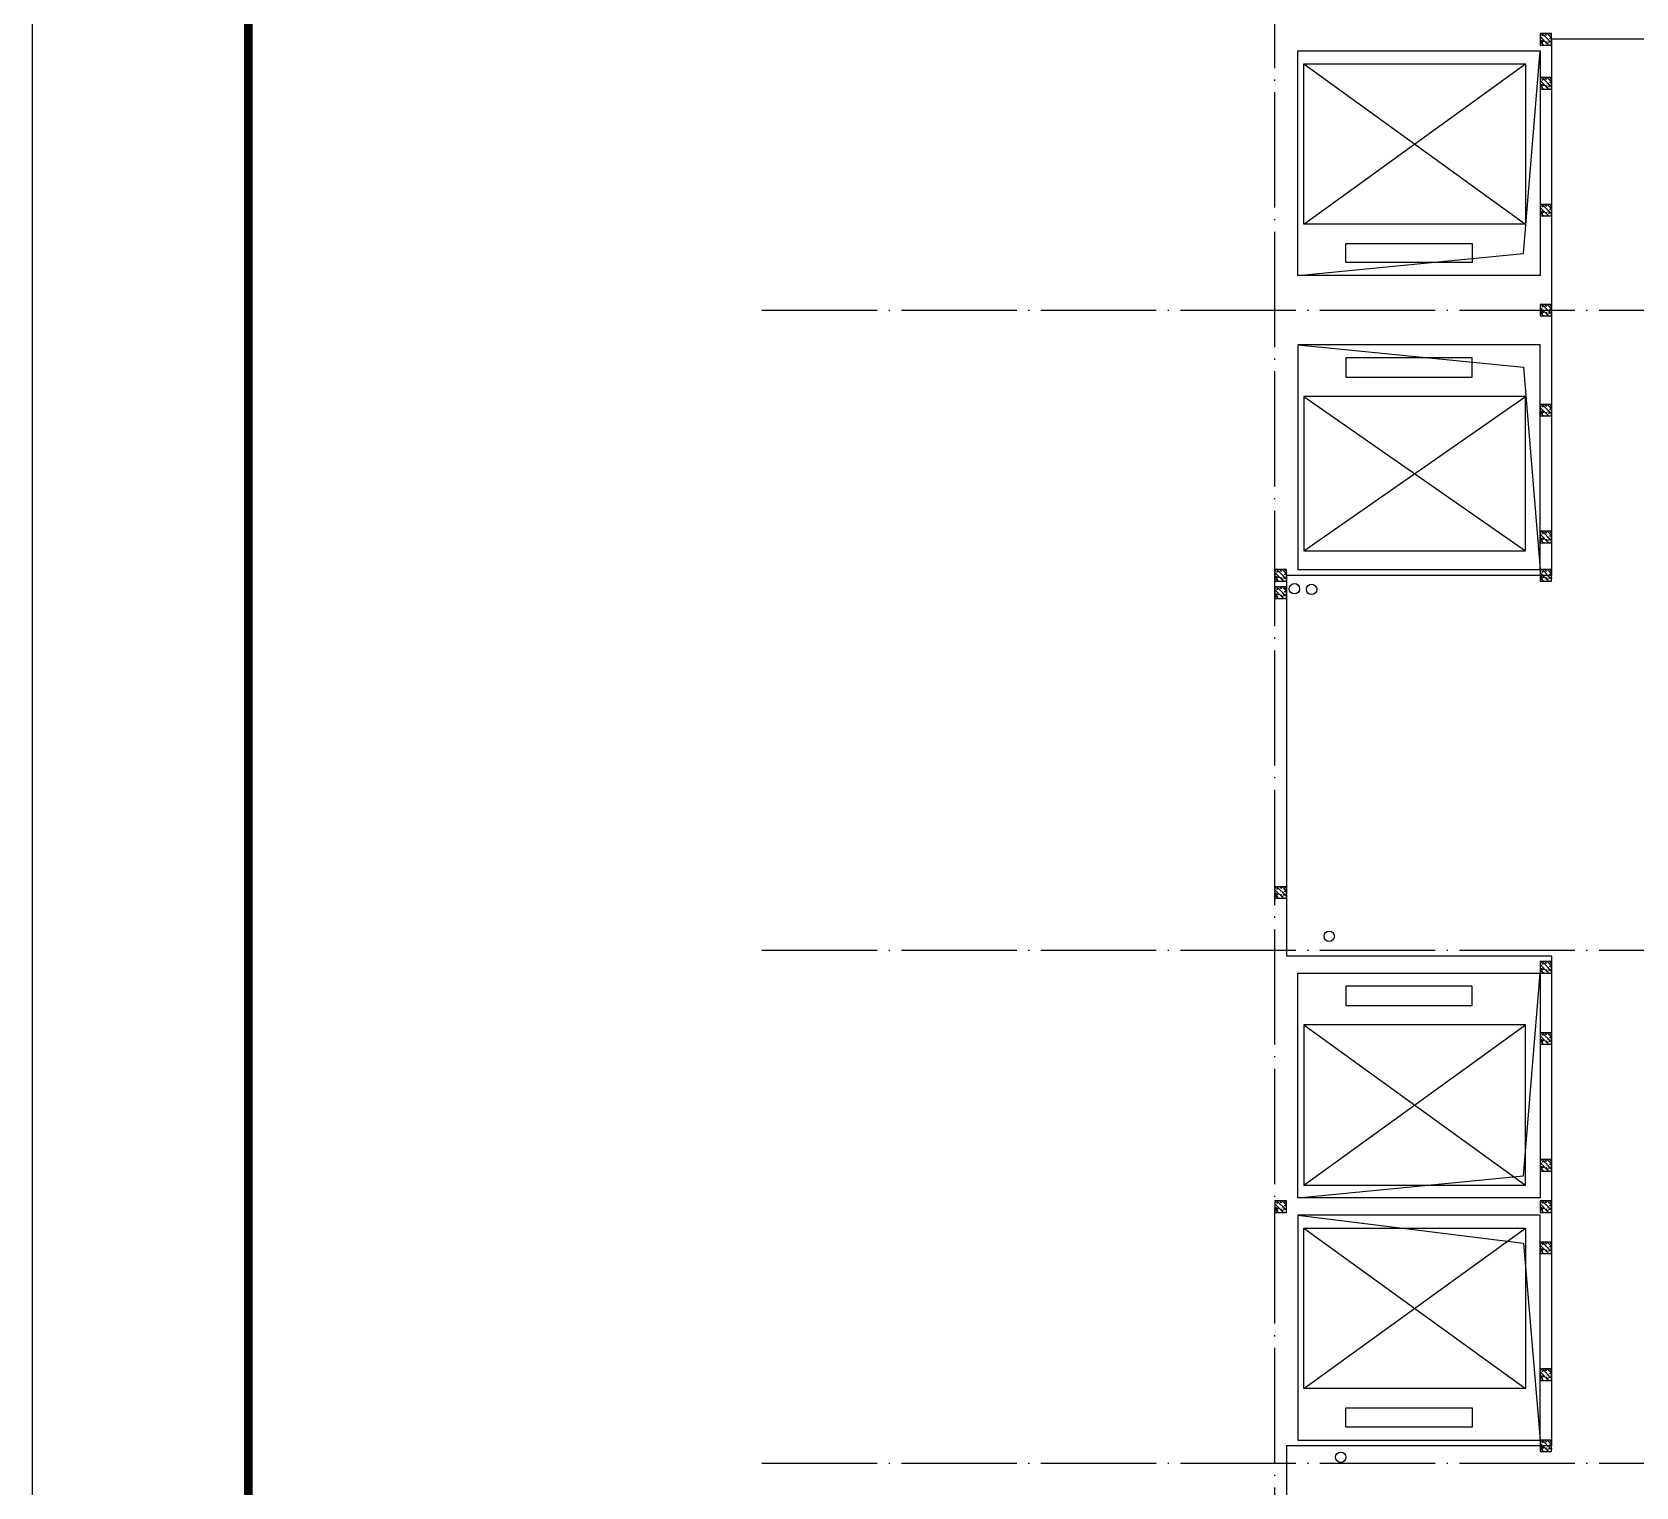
# Model space of a CAD drawing. Extents: x 6843040 to 15500510, y -6507076 to -4940511.
# Drawn here: x 7825557 to 7853377, y -5530914 to -5505677 of the extents above; entities that cross this region are included whole.
import ezdxf

# ---------------------------------------------------------------- set-up
doc = ezdxf.new("R2010")
doc.units = 0
doc.header["$LTSCALE"] = 1000
doc.header["$MEASUREMENT"] = 0
doc.linetypes.add('DOTE', pattern=[2.42, 2, -0.2, 0.02, -0.2])
doc.layers.add('-有效面积', color=6, linetype='Continuous', plot=False)
for name, color, linetype in [('COLUMN', 10, 'Continuous'), ('DOTE', 8, 'DOTE'), ('E_LINE_6', 11, 'Continuous'), ('EVTR', 2, 'Continuous'), ('plan-1', 40, 'Continuous'), ('PUB_HATCH', 8, 'Continuous'), ('PUB_TITLE', 4, 'Continuous'), ('VPIPE-雨水', 4, 'Continuous'), ('建筑细线', 5, 'Continuous')]:
    doc.layers.add(name, color=color, linetype=linetype)

# ---------------------------------------------------------------- blocks, each defined once
blk = doc.blocks.new('1夹层GZ')
at = {"layer": 'PUB_HATCH'}
h = blk.add_hatch(dxfattribs=at)
h.set_pattern_fill('钢筋混凝土', color=256, scale=25, angle=90, style=0)
h.set_pattern_definition([(134.999998, (-1437775.3, -219371.964), (-44.194175, -44.194172), []), (140, (-1437775.3, -219371.96), (15.68804, 179.315045), [18.75, -206.25]), (85, (-1437775.3, -219371.96), (-188.048035, -34.68783), [15, -165]), (190.4514, (-1437774, -219357.02), (-172.35988, 144.62735), [15.93505, -175.28553]), (136.1842, (-1437825.3, -219371.96), (41.37976, 266.81026), [28.125, -309.375]), (186.6356, (-1437821.85, -219349.73), (-243.52946, 233.66568), [23.90257, -262.92825]), (81.1842, (-1437825.3, -219371.96), (-243.52964, 233.6655), [22.5, -247.5]), (111, (-1437812.8, -219346.96), (100.65473, 149.22676), [18.75, -206.25]), (56, (-1437812.8, -219346.96), (-181.28751, 60.82884), [15, -165]), (161.4514, (-1437804.41, -219334.53), (-80.63262, 210.05566), [15.93505, -175.28553]), (127.499998, (-1437775.3, -219371.964), (-83.223463, 3.039967), [0, -163, 0, -167.5, 0, -165.625]), (97.499998, (-1437775.3, -219371.96), (-98.602926, 65.767388), [0, -95.5, 0, -159.25, 0, -63.125]), (57.499998, (-1437775.3, -219427.714), (5.638722, 133.455609), [0, -62.5, 0, -195, 0, -258.75]), (47.499998, (-1437775.3, -219452.71), (-25.02624, 145.796543), [0, -81.25, 0, -129.5, 0, -183.75])])
edge = h.paths.add_edge_path()
edge.add_line((-1131359, 48110), (-1131559, 48110))
edge.add_line((-1131359, 48110), (-1131359, 48310))
edge.add_line((-1131359, 48310), (-1131559, 48310))
edge.add_line((-1131559, 48310), (-1131559, 48110))
h = blk.add_hatch(dxfattribs=at)
h.set_pattern_fill('钢筋混凝土', color=256, scale=25, angle=90, style=0)
h.set_pattern_definition([(134.999998, (-1437775.3, -220136.964), (-44.194175, -44.194172), []), (140, (-1437775.3, -220136.96), (15.68804, 179.315045), [18.75, -206.25]), (85, (-1437775.3, -220136.96), (-188.048035, -34.68783), [15, -165]), (190.4514, (-1437774, -220122.02), (-172.35988, 144.62735), [15.93505, -175.28553]), (136.1842, (-1437825.3, -220136.96), (41.37976, 266.81026), [28.125, -309.375]), (186.6356, (-1437821.85, -220114.73), (-243.52946, 233.66568), [23.90257, -262.92825]), (81.1842, (-1437825.3, -220136.96), (-243.52964, 233.6655), [22.5, -247.5]), (111, (-1437812.8, -220111.96), (100.65473, 149.22676), [18.75, -206.25]), (56, (-1437812.8, -220111.96), (-181.28751, 60.82884), [15, -165]), (161.4514, (-1437804.41, -220099.53), (-80.63262, 210.05566), [15.93505, -175.28553]), (127.499998, (-1437775.3, -220136.964), (-83.223463, 3.039967), [0, -163, 0, -167.5, 0, -165.625]), (97.499998, (-1437775.3, -220136.96), (-98.602926, 65.767388), [0, -95.5, 0, -159.25, 0, -63.125]), (57.499998, (-1437775.3, -220192.714), (5.638722, 133.455609), [0, -62.5, 0, -195, 0, -258.75]), (47.499998, (-1437775.3, -220217.71), (-25.02624, 145.796543), [0, -81.25, 0, -129.5, 0, -183.75])])
edge = h.paths.add_edge_path()
edge.add_line((-1131359, 47345), (-1131559, 47345))
edge.add_line((-1131359, 47345), (-1131359, 47545))
edge.add_line((-1131359, 47545), (-1131559, 47545))
edge.add_line((-1131559, 47545), (-1131559, 47345))
h = blk.add_hatch(dxfattribs=at)
h.set_pattern_fill('钢筋混凝土', color=256, scale=25, angle=90, style=0)
h.set_pattern_definition([(134.999998, (-1437775.3, -222336.964), (-44.194175, -44.194172), []), (140, (-1437775.3, -222336.96), (15.68804, 179.315045), [18.75, -206.25]), (85, (-1437775.3, -222336.96), (-188.048035, -34.68783), [15, -165]), (190.4514, (-1437774, -222322.02), (-172.35988, 144.62735), [15.93505, -175.28553]), (136.1842, (-1437825.3, -222336.96), (41.37976, 266.81026), [28.125, -309.375]), (186.6356, (-1437821.85, -222314.73), (-243.52946, 233.66568), [23.90257, -262.92825]), (81.1842, (-1437825.3, -222336.96), (-243.52964, 233.6655), [22.5, -247.5]), (111, (-1437812.8, -222311.96), (100.65473, 149.22676), [18.75, -206.25]), (56, (-1437812.8, -222311.96), (-181.28751, 60.82884), [15, -165]), (161.4514, (-1437804.42, -222299.53), (-80.63262, 210.05566), [15.93505, -175.28553]), (127.499998, (-1437775.3, -222336.964), (-83.223463, 3.039967), [0, -163, 0, -167.5, 0, -165.625]), (97.499998, (-1437775.3, -222336.96), (-98.602926, 65.767388), [0, -95.5, 0, -159.25, 0, -63.125]), (57.499998, (-1437775.3, -222392.714), (5.638722, 133.455609), [0, -62.5, 0, -195, 0, -258.75]), (47.499998, (-1437775.3, -222417.71), (-25.02624, 145.796543), [0, -81.25, 0, -129.5, 0, -183.75])])
edge = h.paths.add_edge_path()
edge.add_line((-1131359, 45145), (-1131559, 45145))
edge.add_line((-1131359, 45145), (-1131359, 45345))
edge.add_line((-1131359, 45345), (-1131559, 45345))
edge.add_line((-1131559, 45345), (-1131559, 45145))
h = blk.add_hatch(dxfattribs=at)
h.set_pattern_fill('钢筋混凝土', color=256, scale=25, angle=90, style=0)
h.set_pattern_definition([(134.999998, (-1437775.3, -224071.964), (-44.194175, -44.194172), []), (140, (-1437775.3, -224071.96), (15.68804, 179.315045), [18.75, -206.25]), (85, (-1437775.3, -224071.96), (-188.048035, -34.68783), [15, -165]), (190.4514, (-1437774, -224057.02), (-172.35988, 144.62735), [15.93505, -175.28553]), (136.1842, (-1437825.3, -224071.96), (41.37976, 266.81026), [28.125, -309.375]), (186.6356, (-1437821.85, -224049.73), (-243.52946, 233.66568), [23.90257, -262.92825]), (81.1842, (-1437825.3, -224071.96), (-243.52964, 233.6655), [22.5, -247.5]), (111, (-1437812.8, -224046.96), (100.65473, 149.22676), [18.75, -206.25]), (56, (-1437812.8, -224046.96), (-181.28751, 60.82884), [15, -165]), (161.4514, (-1437804.41, -224034.53), (-80.63262, 210.05566), [15.93505, -175.28553]), (127.499998, (-1437775.3, -224071.964), (-83.223463, 3.039967), [0, -163, 0, -167.5, 0, -165.625]), (97.499998, (-1437775.3, -224071.96), (-98.602926, 65.767388), [0, -95.5, 0, -159.25, 0, -63.125]), (57.499998, (-1437775.3, -224127.714), (5.638722, 133.455609), [0, -62.5, 0, -195, 0, -258.75]), (47.499998, (-1437775.3, -224152.71), (-25.02624, 145.796543), [0, -81.25, 0, -129.5, 0, -183.75])])
edge = h.paths.add_edge_path()
edge.add_line((-1131359, 43410), (-1131559, 43410))
edge.add_line((-1131359, 43410), (-1131359, 43610))
edge.add_line((-1131359, 43610), (-1131559, 43610))
edge.add_line((-1131559, 43610), (-1131559, 43410))
h = blk.add_hatch(dxfattribs=at)
h.set_pattern_fill('钢筋混凝土', color=256, scale=25, angle=90, style=0)
h.set_pattern_definition([(134.999998, (-1437775.3, -225806.964), (-44.194175, -44.194172), []), (140, (-1437775.3, -225806.96), (15.68804, 179.315045), [18.75, -206.25]), (85, (-1437775.3, -225806.96), (-188.048035, -34.68783), [15, -165]), (190.4514, (-1437774, -225792.02), (-172.35988, 144.62735), [15.93505, -175.28553]), (136.1842, (-1437825.3, -225806.96), (41.37976, 266.81026), [28.125, -309.375]), (186.6356, (-1437821.85, -225784.73), (-243.52946, 233.66568), [23.90257, -262.92825]), (81.1842, (-1437825.3, -225806.96), (-243.52964, 233.6655), [22.5, -247.5]), (111, (-1437812.8, -225781.96), (100.65473, 149.22676), [18.75, -206.25]), (56, (-1437812.8, -225781.96), (-181.28751, 60.82884), [15, -165]), (161.4514, (-1437804.41, -225769.53), (-80.63262, 210.05566), [15.93505, -175.28553]), (127.499998, (-1437775.3, -225806.964), (-83.223463, 3.039967), [0, -163, 0, -167.5, 0, -165.625]), (97.499998, (-1437775.3, -225806.96), (-98.602926, 65.767388), [0, -95.5, 0, -159.25, 0, -63.125]), (57.499998, (-1437775.3, -225862.714), (5.638722, 133.455609), [0, -62.5, 0, -195, 0, -258.75]), (47.499998, (-1437775.3, -225887.71), (-25.02624, 145.796543), [0, -81.25, 0, -129.5, 0, -183.75])])
edge = h.paths.add_edge_path()
edge.add_line((-1131359, 41675), (-1131559, 41675))
edge.add_line((-1131359, 41675), (-1131359, 41875))
edge.add_line((-1131359, 41875), (-1131559, 41875))
edge.add_line((-1131559, 41875), (-1131559, 41675))
h = blk.add_hatch(dxfattribs=at)
h.set_pattern_fill('钢筋混凝土', color=256, scale=25, angle=90, style=0)
h.set_pattern_definition([(134.999998, (-1437775.3, -228006.964), (-44.194175, -44.194172), []), (140, (-1437775.3, -228006.96), (15.68804, 179.315045), [18.75, -206.25]), (85, (-1437775.3, -228006.96), (-188.048035, -34.68783), [15, -165]), (190.4514, (-1437774, -227992.02), (-172.35988, 144.62735), [15.93505, -175.28553]), (136.1842, (-1437825.3, -228006.96), (41.37976, 266.81026), [28.125, -309.375]), (186.6356, (-1437821.85, -227984.73), (-243.52946, 233.66568), [23.90257, -262.92825]), (81.1842, (-1437825.3, -228006.96), (-243.52964, 233.6655), [22.5, -247.5]), (111, (-1437812.8, -227981.96), (100.65473, 149.22676), [18.75, -206.25]), (56, (-1437812.8, -227981.96), (-181.28751, 60.82884), [15, -165]), (161.4514, (-1437804.42, -227969.53), (-80.63262, 210.05566), [15.93505, -175.28553]), (127.499998, (-1437775.3, -228006.964), (-83.223463, 3.039967), [0, -163, 0, -167.5, 0, -165.625]), (97.499998, (-1437775.3, -228006.96), (-98.602926, 65.767388), [0, -95.5, 0, -159.25, 0, -63.125]), (57.499998, (-1437775.3, -228062.714), (5.638722, 133.455609), [0, -62.5, 0, -195, 0, -258.75]), (47.499998, (-1437775.3, -228087.71), (-25.02624, 145.796543), [0, -81.25, 0, -129.5, 0, -183.75])])
edge = h.paths.add_edge_path()
edge.add_line((-1131359, 39475), (-1131559, 39475))
edge.add_line((-1131359, 39475), (-1131359, 39675))
edge.add_line((-1131359, 39675), (-1131559, 39675))
edge.add_line((-1131559, 39675), (-1131559, 39475))
h = blk.add_hatch(dxfattribs=at)
h.set_pattern_fill('钢筋混凝土', color=256, scale=25, angle=90, style=0)
h.set_pattern_definition([(134.999998, (-1442375.3, -228671.964), (-44.194175, -44.194172), []), (140, (-1442375.3, -228671.96), (15.68804, 179.315045), [18.75, -206.25]), (85, (-1442375.3, -228671.96), (-188.048035, -34.68783), [15, -165]), (190.4514, (-1442374, -228657.02), (-172.35988, 144.62735), [15.93505, -175.28553]), (136.1842, (-1442425.3, -228671.96), (41.37976, 266.81026), [28.125, -309.375]), (186.6356, (-1442421.85, -228649.73), (-243.52946, 233.66568), [23.90257, -262.92825]), (81.1842, (-1442425.3, -228671.96), (-243.52964, 233.6655), [22.5, -247.5]), (111, (-1442412.8, -228646.96), (100.65473, 149.22676), [18.75, -206.25]), (56, (-1442412.8, -228646.96), (-181.28751, 60.82884), [15, -165]), (161.4514, (-1442404.42, -228634.53), (-80.63262, 210.05566), [15.93505, -175.28553]), (127.499998, (-1442375.3, -228671.964), (-83.223463, 3.039967), [0, -163, 0, -167.5, 0, -165.625]), (97.499998, (-1442375.3, -228671.96), (-98.602926, 65.767388), [0, -95.5, 0, -159.25, 0, -63.125]), (57.499998, (-1442375.3, -228727.714), (5.638722, 133.455609), [0, -62.5, 0, -195, 0, -258.75]), (47.499998, (-1442375.3, -228752.71), (-25.02624, 145.796543), [0, -81.25, 0, -129.5, 0, -183.75])])
edge = h.paths.add_edge_path()
edge.add_line((-1135959, 38810), (-1136159, 38810))
edge.add_line((-1135959, 38810), (-1135959, 39010))
edge.add_line((-1135959, 39010), (-1136159, 39010))
edge.add_line((-1136159, 39010), (-1136159, 38810))
h = blk.add_hatch(dxfattribs=at)
h.set_pattern_fill('钢筋混凝土', color=256, scale=25, angle=90, style=0)
h.set_pattern_definition([(134.999998, (-1437775.3, -228671.964), (-44.194175, -44.194172), []), (140, (-1437775.3, -228671.96), (15.68804, 179.315045), [18.75, -206.25]), (85, (-1437775.3, -228671.96), (-188.048035, -34.68783), [15, -165]), (190.4514, (-1437774, -228657.02), (-172.35988, 144.62735), [15.93505, -175.28553]), (136.1842, (-1437825.3, -228671.96), (41.37976, 266.81026), [28.125, -309.375]), (186.6356, (-1437821.85, -228649.73), (-243.52946, 233.66568), [23.90257, -262.92825]), (81.1842, (-1437825.3, -228671.96), (-243.52964, 233.6655), [22.5, -247.5]), (111, (-1437812.8, -228646.96), (100.65473, 149.22676), [18.75, -206.25]), (56, (-1437812.8, -228646.96), (-181.28751, 60.82884), [15, -165]), (161.4514, (-1437804.42, -228634.53), (-80.63262, 210.05566), [15.93505, -175.28553]), (127.499998, (-1437775.3, -228671.964), (-83.223463, 3.039967), [0, -163, 0, -167.5, 0, -165.625]), (97.499998, (-1437775.3, -228671.96), (-98.602926, 65.767388), [0, -95.5, 0, -159.25, 0, -63.125]), (57.499998, (-1437775.3, -228727.714), (5.638722, 133.455609), [0, -62.5, 0, -195, 0, -258.75]), (47.499998, (-1437775.3, -228752.71), (-25.02624, 145.796543), [0, -81.25, 0, -129.5, 0, -183.75])])
edge = h.paths.add_edge_path()
edge.add_line((-1131359, 38810), (-1131559, 38810))
edge.add_line((-1131359, 38810), (-1131359, 39010))
edge.add_line((-1131359, 39010), (-1131559, 39010))
edge.add_line((-1131559, 39010), (-1131559, 38810))
h = blk.add_hatch(dxfattribs=at)
h.set_pattern_fill('钢筋混凝土', color=256, scale=25, angle=90, style=0)
h.set_pattern_definition([(134.999998, (-1442375.304, -228971.8), (-44.194175, -44.194172), []), (140, (-1442375.3, -228971.8), (15.68804, 179.315045), [18.75, -206.25]), (85, (-1442375.3, -228971.8), (-188.048035, -34.68783), [15, -165]), (190.4514, (-1442374, -228956.85), (-172.35988, 144.62735), [15.93505, -175.28553]), (136.1842, (-1442425.3, -228971.8), (41.37976, 266.81026), [28.125, -309.375]), (186.6356, (-1442421.86, -228949.56), (-243.52946, 233.66568), [23.90257, -262.92825]), (81.1842, (-1442425.3, -228971.8), (-243.52964, 233.6655), [22.5, -247.5]), (111, (-1442412.8, -228946.8), (100.65473, 149.22676), [18.75, -206.25]), (56, (-1442412.8, -228946.8), (-181.28751, 60.82884), [15, -165]), (161.4514, (-1442404.42, -228934.36), (-80.63262, 210.05566), [15.93505, -175.28553]), (127.499998, (-1442375.304, -228971.8), (-83.223463, 3.039967), [0, -163, 0, -167.5, 0, -165.625]), (97.499998, (-1442375.3, -228971.8), (-98.602926, 65.767388), [0, -95.5, 0, -159.25, 0, -63.125]), (57.499998, (-1442375.304, -229027.55), (5.638722, 133.455609), [0, -62.5, 0, -195, 0, -258.75]), (47.499998, (-1442375.3, -229052.55), (-25.02624, 145.796543), [0, -81.25, 0, -129.5, 0, -183.75])])
edge = h.paths.add_edge_path()
edge.add_line((-1135959, 38510), (-1136159, 38510))
edge.add_line((-1135959, 38510), (-1135959, 38710))
edge.add_line((-1135959, 38710), (-1136159, 38710))
edge.add_line((-1136159, 38710), (-1136159, 38510))
h = blk.add_hatch(dxfattribs=at)
h.set_pattern_fill('钢筋混凝土', color=256, scale=25, angle=90, style=0)
h.set_pattern_definition([(134.999998, (-1442375.304, -234171.8), (-44.194175, -44.194172), []), (140, (-1442375.3, -234171.8), (15.68804, 179.315045), [18.75, -206.25]), (85, (-1442375.3, -234171.8), (-188.048035, -34.68783), [15, -165]), (190.4514, (-1442374, -234156.85), (-172.35988, 144.62735), [15.93505, -175.28553]), (136.1842, (-1442425.3, -234171.8), (41.37976, 266.81026), [28.125, -309.375]), (186.6356, (-1442421.86, -234149.56), (-243.52946, 233.66568), [23.90257, -262.92825]), (81.1842, (-1442425.3, -234171.8), (-243.52964, 233.6655), [22.5, -247.5]), (111, (-1442412.8, -234146.8), (100.65473, 149.22676), [18.75, -206.25]), (56, (-1442412.8, -234146.8), (-181.28751, 60.82884), [15, -165]), (161.4514, (-1442404.42, -234134.36), (-80.63262, 210.05566), [15.93505, -175.28553]), (127.499998, (-1442375.304, -234171.8), (-83.223463, 3.039967), [0, -163, 0, -167.5, 0, -165.625]), (97.499998, (-1442375.3, -234171.8), (-98.602926, 65.767388), [0, -95.5, 0, -159.25, 0, -63.125]), (57.499998, (-1442375.304, -234227.55), (5.638722, 133.455609), [0, -62.5, 0, -195, 0, -258.75]), (47.499998, (-1442375.3, -234252.55), (-25.02624, 145.796543), [0, -81.25, 0, -129.5, 0, -183.75])])
edge = h.paths.add_edge_path()
edge.add_line((-1135959, 33310), (-1136159, 33310))
edge.add_line((-1135959, 33310), (-1135959, 33510))
edge.add_line((-1135959, 33510), (-1136159, 33510))
edge.add_line((-1136159, 33510), (-1136159, 33310))
h = blk.add_hatch(dxfattribs=at)
h.set_pattern_fill('钢筋混凝土', color=256, scale=25, angle=90, style=0)
h.set_pattern_definition([(134.999998, (-1437775.3, -235471.964), (-44.194175, -44.194172), []), (140, (-1437775.3, -235471.96), (15.68804, 179.315045), [18.75, -206.25]), (85, (-1437775.3, -235471.96), (-188.048035, -34.68783), [15, -165]), (190.4514, (-1437774, -235457.02), (-172.35988, 144.62735), [15.93505, -175.28553]), (136.1842, (-1437825.3, -235471.96), (41.37976, 266.81026), [28.125, -309.375]), (186.6356, (-1437821.85, -235449.73), (-243.52946, 233.66568), [23.90257, -262.92825]), (81.1842, (-1437825.3, -235471.96), (-243.52964, 233.6655), [22.5, -247.5]), (111, (-1437812.8, -235446.96), (100.65473, 149.22676), [18.75, -206.25]), (56, (-1437812.8, -235446.96), (-181.28751, 60.82884), [15, -165]), (161.4514, (-1437804.41, -235434.53), (-80.63262, 210.05566), [15.93505, -175.28553]), (127.499998, (-1437775.3, -235471.964), (-83.223463, 3.039967), [0, -163, 0, -167.5, 0, -165.625]), (97.499998, (-1437775.3, -235471.96), (-98.602926, 65.767388), [0, -95.5, 0, -159.25, 0, -63.125]), (57.499998, (-1437775.3, -235527.714), (5.638722, 133.455609), [0, -62.5, 0, -195, 0, -258.75]), (47.499998, (-1437775.3, -235552.71), (-25.02624, 145.796543), [0, -81.25, 0, -129.5, 0, -183.75])])
edge = h.paths.add_edge_path()
edge.add_line((-1131359, 32010), (-1131559, 32010))
edge.add_line((-1131359, 32010), (-1131359, 32210))
edge.add_line((-1131359, 32210), (-1131559, 32210))
edge.add_line((-1131559, 32210), (-1131559, 32010))
h = blk.add_hatch(dxfattribs=at)
h.set_pattern_fill('钢筋混凝土', color=256, scale=25, angle=90, style=0)
h.set_pattern_definition([(134.999998, (-1437775.3, -236706.964), (-44.194175, -44.194172), []), (140, (-1437775.3, -236706.96), (15.68804, 179.315045), [18.75, -206.25]), (85, (-1437775.3, -236706.96), (-188.048035, -34.68783), [15, -165]), (190.4514, (-1437774, -236692.02), (-172.35988, 144.62735), [15.93505, -175.28553]), (136.1842, (-1437825.3, -236706.96), (41.37976, 266.81026), [28.125, -309.375]), (186.6356, (-1437821.85, -236684.73), (-243.52946, 233.66568), [23.90257, -262.92825]), (81.1842, (-1437825.3, -236706.96), (-243.52964, 233.6655), [22.5, -247.5]), (111, (-1437812.8, -236681.96), (100.65473, 149.22676), [18.75, -206.25]), (56, (-1437812.8, -236681.96), (-181.28751, 60.82884), [15, -165]), (161.4514, (-1437804.41, -236669.53), (-80.63262, 210.05566), [15.93505, -175.28553]), (127.499998, (-1437775.3, -236706.964), (-83.223463, 3.039967), [0, -163, 0, -167.5, 0, -165.625]), (97.499998, (-1437775.3, -236706.96), (-98.602926, 65.767388), [0, -95.5, 0, -159.25, 0, -63.125]), (57.499998, (-1437775.3, -236762.714), (5.638722, 133.455609), [0, -62.5, 0, -195, 0, -258.75]), (47.499998, (-1437775.3, -236787.71), (-25.02624, 145.796543), [0, -81.25, 0, -129.5, 0, -183.75])])
edge = h.paths.add_edge_path()
edge.add_line((-1131359, 30775), (-1131559, 30775))
edge.add_line((-1131359, 30775), (-1131359, 30975))
edge.add_line((-1131359, 30975), (-1131559, 30975))
edge.add_line((-1131559, 30975), (-1131559, 30775))
h = blk.add_hatch(dxfattribs=at)
h.set_pattern_fill('钢筋混凝土', color=256, scale=25, angle=90, style=0)
h.set_pattern_definition([(134.999998, (-1437775.3, -238906.964), (-44.194175, -44.194172), []), (140, (-1437775.3, -238906.96), (15.68804, 179.315045), [18.75, -206.25]), (85, (-1437775.3, -238906.96), (-188.048035, -34.68783), [15, -165]), (190.4514, (-1437774, -238892.02), (-172.35988, 144.62735), [15.93505, -175.28553]), (136.1842, (-1437825.3, -238906.96), (41.37976, 266.81026), [28.125, -309.375]), (186.6356, (-1437821.85, -238884.73), (-243.52946, 233.66568), [23.90257, -262.92825]), (81.1842, (-1437825.3, -238906.96), (-243.52964, 233.6655), [22.5, -247.5]), (111, (-1437812.8, -238881.96), (100.65473, 149.22676), [18.75, -206.25]), (56, (-1437812.8, -238881.96), (-181.28751, 60.82884), [15, -165]), (161.4514, (-1437804.42, -238869.53), (-80.63262, 210.05566), [15.93505, -175.28553]), (127.499998, (-1437775.3, -238906.964), (-83.223463, 3.039967), [0, -163, 0, -167.5, 0, -165.625]), (97.499998, (-1437775.3, -238906.96), (-98.602926, 65.767388), [0, -95.5, 0, -159.25, 0, -63.125]), (57.499998, (-1437775.3, -238962.714), (5.638722, 133.455609), [0, -62.5, 0, -195, 0, -258.75]), (47.499998, (-1437775.3, -238987.71), (-25.02624, 145.796543), [0, -81.25, 0, -129.5, 0, -183.75])])
edge = h.paths.add_edge_path()
edge.add_line((-1131359, 28575), (-1131559, 28575))
edge.add_line((-1131359, 28575), (-1131359, 28775))
edge.add_line((-1131359, 28775), (-1131559, 28775))
edge.add_line((-1131559, 28775), (-1131559, 28575))
h = blk.add_hatch(dxfattribs=at)
h.set_pattern_fill('钢筋混凝土', color=256, scale=25, angle=90, style=0)
h.set_pattern_definition([(134.999998, (-1442375.3, -239621.964), (-44.194175, -44.194172), []), (140, (-1442375.3, -239621.96), (15.68804, 179.315045), [18.75, -206.25]), (85, (-1442375.3, -239621.96), (-188.048035, -34.68783), [15, -165]), (190.4514, (-1442374, -239607.02), (-172.35988, 144.62735), [15.93505, -175.28553]), (136.1842, (-1442425.3, -239621.96), (41.37976, 266.81026), [28.125, -309.375]), (186.6356, (-1442421.85, -239599.73), (-243.52946, 233.66568), [23.90257, -262.92825]), (81.1842, (-1442425.3, -239621.96), (-243.52964, 233.6655), [22.5, -247.5]), (111, (-1442412.8, -239596.96), (100.65473, 149.22676), [18.75, -206.25]), (56, (-1442412.8, -239596.96), (-181.28751, 60.82884), [15, -165]), (161.4514, (-1442404.41, -239584.53), (-80.63262, 210.05566), [15.93505, -175.28553]), (127.499998, (-1442375.3, -239621.964), (-83.223463, 3.039967), [0, -163, 0, -167.5, 0, -165.625]), (97.499998, (-1442375.3, -239621.96), (-98.602926, 65.767388), [0, -95.5, 0, -159.25, 0, -63.125]), (57.499998, (-1442375.3, -239677.714), (5.638722, 133.455609), [0, -62.5, 0, -195, 0, -258.75]), (47.499998, (-1442375.3, -239702.71), (-25.02624, 145.796543), [0, -81.25, 0, -129.5, 0, -183.75])])
edge = h.paths.add_edge_path()
edge.add_line((-1135959, 27860), (-1136159, 27860))
edge.add_line((-1135959, 27860), (-1135959, 28060))
edge.add_line((-1135959, 28060), (-1136159, 28060))
edge.add_line((-1136159, 28060), (-1136159, 27860))
h = blk.add_hatch(dxfattribs=at)
h.set_pattern_fill('钢筋混凝土', color=256, scale=25, angle=90, style=0)
h.set_pattern_definition([(134.999998, (-1437775.3, -239621.964), (-44.194175, -44.194172), []), (140, (-1437775.3, -239621.96), (15.68804, 179.315045), [18.75, -206.25]), (85, (-1437775.3, -239621.96), (-188.048035, -34.68783), [15, -165]), (190.4514, (-1437774, -239607.02), (-172.35988, 144.62735), [15.93505, -175.28553]), (136.1842, (-1437825.3, -239621.96), (41.37976, 266.81026), [28.125, -309.375]), (186.6356, (-1437821.85, -239599.73), (-243.52946, 233.66568), [23.90257, -262.92825]), (81.1842, (-1437825.3, -239621.96), (-243.52964, 233.6655), [22.5, -247.5]), (111, (-1437812.8, -239596.96), (100.65473, 149.22676), [18.75, -206.25]), (56, (-1437812.8, -239596.96), (-181.28751, 60.82884), [15, -165]), (161.4514, (-1437804.41, -239584.53), (-80.63262, 210.05566), [15.93505, -175.28553]), (127.499998, (-1437775.3, -239621.964), (-83.223463, 3.039967), [0, -163, 0, -167.5, 0, -165.625]), (97.499998, (-1437775.3, -239621.96), (-98.602926, 65.767388), [0, -95.5, 0, -159.25, 0, -63.125]), (57.499998, (-1437775.3, -239677.714), (5.638722, 133.455609), [0, -62.5, 0, -195, 0, -258.75]), (47.499998, (-1437775.3, -239702.71), (-25.02624, 145.796543), [0, -81.25, 0, -129.5, 0, -183.75])])
edge = h.paths.add_edge_path()
edge.add_line((-1131359, 27860), (-1131559, 27860))
edge.add_line((-1131359, 27860), (-1131359, 28060))
edge.add_line((-1131359, 28060), (-1131559, 28060))
edge.add_line((-1131559, 28060), (-1131559, 27860))
h = blk.add_hatch(dxfattribs=at)
h.set_pattern_fill('钢筋混凝土', color=256, scale=25, angle=90, style=0)
h.set_pattern_definition([(134.999998, (-1437775.3, -240336.964), (-44.194175, -44.194172), []), (140, (-1437775.3, -240336.96), (15.68804, 179.315045), [18.75, -206.25]), (85, (-1437775.3, -240336.96), (-188.048035, -34.68783), [15, -165]), (190.4514, (-1437774, -240322.02), (-172.35988, 144.62735), [15.93505, -175.28553]), (136.1842, (-1437825.3, -240336.96), (41.37976, 266.81026), [28.125, -309.375]), (186.6356, (-1437821.85, -240314.73), (-243.52946, 233.66568), [23.90257, -262.92825]), (81.1842, (-1437825.3, -240336.96), (-243.52964, 233.6655), [22.5, -247.5]), (111, (-1437812.8, -240311.96), (100.65473, 149.22676), [18.75, -206.25]), (56, (-1437812.8, -240311.96), (-181.28751, 60.82884), [15, -165]), (161.4514, (-1437804.41, -240299.53), (-80.63262, 210.05566), [15.93505, -175.28553]), (127.499998, (-1437775.3, -240336.964), (-83.223463, 3.039967), [0, -163, 0, -167.5, 0, -165.625]), (97.499998, (-1437775.3, -240336.96), (-98.602926, 65.767388), [0, -95.5, 0, -159.25, 0, -63.125]), (57.499998, (-1437775.3, -240392.714), (5.638722, 133.455609), [0, -62.5, 0, -195, 0, -258.75]), (47.499998, (-1437775.3, -240417.71), (-25.02624, 145.796543), [0, -81.25, 0, -129.5, 0, -183.75])])
edge = h.paths.add_edge_path()
edge.add_line((-1131359, 27145), (-1131559, 27145))
edge.add_line((-1131359, 27145), (-1131359, 27345))
edge.add_line((-1131359, 27345), (-1131559, 27345))
edge.add_line((-1131559, 27345), (-1131559, 27145))
h = blk.add_hatch(dxfattribs=at)
h.set_pattern_fill('钢筋混凝土', color=256, scale=25, angle=90, style=0)
h.set_pattern_definition([(134.999998, (-1437775.3, -242536.964), (-44.194175, -44.194172), []), (140, (-1437775.3, -242536.96), (15.68804, 179.315045), [18.75, -206.25]), (85, (-1437775.3, -242536.96), (-188.048035, -34.68783), [15, -165]), (190.4514, (-1437774, -242522.02), (-172.35988, 144.62735), [15.93505, -175.28553]), (136.1842, (-1437825.3, -242536.96), (41.37976, 266.81026), [28.125, -309.375]), (186.6356, (-1437821.85, -242514.73), (-243.52946, 233.66568), [23.90257, -262.92825]), (81.1842, (-1437825.3, -242536.96), (-243.52964, 233.6655), [22.5, -247.5]), (111, (-1437812.8, -242511.96), (100.65473, 149.22676), [18.75, -206.25]), (56, (-1437812.8, -242511.96), (-181.28751, 60.82884), [15, -165]), (161.4514, (-1437804.42, -242499.53), (-80.63262, 210.05566), [15.93505, -175.28553]), (127.499998, (-1437775.3, -242536.964), (-83.223463, 3.039967), [0, -163, 0, -167.5, 0, -165.625]), (97.499998, (-1437775.3, -242536.96), (-98.602926, 65.767388), [0, -95.5, 0, -159.25, 0, -63.125]), (57.499998, (-1437775.3, -242592.714), (5.638722, 133.455609), [0, -62.5, 0, -195, 0, -258.75]), (47.499998, (-1437775.3, -242617.71), (-25.02624, 145.796543), [0, -81.25, 0, -129.5, 0, -183.75])])
edge = h.paths.add_edge_path()
edge.add_line((-1131359, 24945), (-1131559, 24945))
edge.add_line((-1131359, 24945), (-1131359, 25145))
edge.add_line((-1131359, 25145), (-1131559, 25145))
edge.add_line((-1131559, 25145), (-1131559, 24945))
h = blk.add_hatch(dxfattribs=at)
h.set_pattern_fill('钢筋混凝土', color=256, scale=25, angle=90, style=0)
h.set_pattern_definition([(134.999998, (-1437775.3, -243771.964), (-44.194175, -44.194172), []), (140, (-1437775.3, -243771.96), (15.68804, 179.315045), [18.75, -206.25]), (85, (-1437775.3, -243771.96), (-188.048035, -34.68783), [15, -165]), (190.4514, (-1437774, -243757.02), (-172.35988, 144.62735), [15.93505, -175.28553]), (136.1842, (-1437825.3, -243771.96), (41.37976, 266.81026), [28.125, -309.375]), (186.6356, (-1437821.85, -243749.73), (-243.52946, 233.66568), [23.90257, -262.92825]), (81.1842, (-1437825.3, -243771.96), (-243.52964, 233.6655), [22.5, -247.5]), (111, (-1437812.8, -243746.96), (100.65473, 149.22676), [18.75, -206.25]), (56, (-1437812.8, -243746.96), (-181.28751, 60.82884), [15, -165]), (161.4514, (-1437804.42, -243734.53), (-80.63262, 210.05566), [15.93505, -175.28553]), (127.499998, (-1437775.3, -243771.964), (-83.223463, 3.039967), [0, -163, 0, -167.5, 0, -165.625]), (97.499998, (-1437775.3, -243771.96), (-98.602926, 65.767388), [0, -95.5, 0, -159.25, 0, -63.125]), (57.499998, (-1437775.3, -243827.714), (5.638722, 133.455609), [0, -62.5, 0, -195, 0, -258.75]), (47.499998, (-1437775.3, -243852.71), (-25.02624, 145.796543), [0, -81.25, 0, -129.5, 0, -183.75])])
edge = h.paths.add_edge_path()
edge.add_line((-1131359, 23710), (-1131559, 23710))
edge.add_line((-1131359, 23710), (-1131359, 23910))
edge.add_line((-1131359, 23910), (-1131559, 23910))
edge.add_line((-1131559, 23910), (-1131559, 23710))
at = {"layer": 'COLUMN'}
for points in [[(-1131559, 48110), (-1131359, 48110), (-1131359, 48310), (-1131559, 48310)], [(-1131559, 47345), (-1131359, 47345), (-1131359, 47545), (-1131559, 47545)], [(-1131559, 45145), (-1131359, 45145), (-1131359, 45345), (-1131559, 45345)], [(-1131559, 43410), (-1131359, 43410), (-1131359, 43610), (-1131559, 43610)], [(-1131559, 41675), (-1131359, 41675), (-1131359, 41875), (-1131559, 41875)], [(-1131559, 39475), (-1131359, 39475), (-1131359, 39675), (-1131559, 39675)], [(-1136159, 38810), (-1135959, 38810), (-1135959, 39010), (-1136159, 39010)], [(-1131559, 38810), (-1131359, 38810), (-1131359, 39010), (-1131559, 39010)], [(-1136159, 38510), (-1135959, 38510), (-1135959, 38710), (-1136159, 38710)], [(-1136159, 33310), (-1135959, 33310), (-1135959, 33510), (-1136159, 33510)], [(-1131559, 32010), (-1131359, 32010), (-1131359, 32210), (-1131559, 32210)], [(-1131559, 30775), (-1131359, 30775), (-1131359, 30975), (-1131559, 30975)], [(-1131559, 28575), (-1131359, 28575), (-1131359, 28775), (-1131559, 28775)], [(-1136159, 27860), (-1135959, 27860), (-1135959, 28060), (-1136159, 28060)], [(-1131559, 27860), (-1131359, 27860), (-1131359, 28060), (-1131559, 28060)], [(-1131559, 27145), (-1131359, 27145), (-1131359, 27345), (-1131559, 27345)], [(-1131559, 24945), (-1131359, 24945), (-1131359, 25145), (-1131559, 25145)], [(-1131559, 23710), (-1131359, 23710), (-1131359, 23910), (-1131559, 23910)]]:
    blk.add_lwpolyline(points, close=True, dxfattribs=at)
blk = doc.blocks.new('一层夹层排水消防0922')
at = {"layer": 'VPIPE-雨水'}
for centre in [(7847453, -5515333), (7847752, -5515345), (7848057, -5521363), (7848257, -5530399)]:
    blk.add_circle(centre, 90, dxfattribs=at)

msp = doc.modelspace()

# ---------------------------------------------------------------- linework, layer by layer
at = {"layer": '-有效面积'}
msp.add_lwpolyline([(7854014.9, -5550202), (7879514.9, -5550202), (7879514.9, -5490602), (7866764.9, -5490602), (7866764.9, -5490002), (7858014.9, -5490002), (7858014.9, -5505802), (7851914.9, -5505802), (7851914.9, -5515102), (7847314.9, -5515102), (7847314.9, -5521702), (7851914.9, -5521702), (7851914.9, -5530202), (7847314.9, -5530202), (7847314.9, -5538402), (7851914.9, -5538402), (7851914.9, -5546802), (7854014.9, -5546802)], close=True, dxfattribs=at)
at = {"layer": 'DOTE'}
for p, q in [((7847114.9, -5554702), (7847114.9, -5485702.5)), ((7838217, -5510502), (7977714.9, -5510502)), ((7838217, -5521602), (7977714.9, -5521602)), ((7838217, -5530502), (7977714.9, -5530502))]:
    msp.add_line(p, q, dxfattribs=at)
at = {"layer": 'E_LINE_6'}
for points in [[(7847514.9, -5509902), (7847514.9, -5506002), (7851714.9, -5506002), (7851714.9, -5509902), (7847514.9, -5509902), (7851426.5, -5509515.7), (7851714.9, -5506002)], [(7847514.9, -5511102), (7847514.9, -5515002), (7851714.9, -5515002), (7851714.9, -5511102), (7847514.9, -5511102), (7851426.5, -5511488.3), (7851714.9, -5515002)], [(7847514.9, -5525902), (7847514.9, -5522002), (7851714.9, -5522002), (7851714.9, -5525902), (7847514.9, -5525902), (7851426.5, -5525515.7), (7851714.9, -5522002)], [(7847514.9, -5526202), (7847514.9, -5530102), (7851714.9, -5530102), (7851714.9, -5526202), (7847514.9, -5526202), (7851426.5, -5526688.3), (7851714.9, -5530102)]]:
    msp.add_lwpolyline(points, dxfattribs=at)
at = {"layer": 'EVTR'}
for p, q in [((7847614.9, -5509007), (7851464.9, -5506227)), ((7847614.9, -5506227), (7851464.9, -5509007)), ((7847614.9, -5511997), (7851464.9, -5514677)), ((7847614.9, -5514677), (7851464.9, -5511997)), ((7847614.9, -5522897), (7851464.9, -5525677)), ((7847614.9, -5525677), (7851464.9, -5522897)), ((7847614.9, -5529207), (7851464.9, -5526427)), ((7847614.9, -5526427), (7851464.9, -5529207))]:
    msp.add_line(p, q, dxfattribs=at)
for points in [[(7847614.9, -5506227), (7851464.9, -5506227), (7851464.9, -5509007), (7847614.9, -5509007)], [(7848344.9, -5509342), (7850534.9, -5509342), (7850534.9, -5509677), (7848344.9, -5509677)], [(7848344.9, -5511662), (7850534.9, -5511662), (7850534.9, -5511327), (7848344.9, -5511327)], [(7847614.9, -5514677), (7851464.9, -5514677), (7851464.9, -5511997), (7847614.9, -5511997)], [(7848344.9, -5522562), (7850534.9, -5522562), (7850534.9, -5522227), (7848344.9, -5522227)], [(7847614.9, -5525677), (7851464.9, -5525677), (7851464.9, -5522897), (7847614.9, -5522897)], [(7847614.9, -5526427), (7851464.9, -5526427), (7851464.9, -5529207), (7847614.9, -5529207)], [(7848344.9, -5529542), (7850534.9, -5529542), (7850534.9, -5529877), (7848344.9, -5529877)]]:
    msp.add_lwpolyline(points, close=True, dxfattribs=at)
at = {"layer": 'PUB_TITLE'}
msp.add_lwpolyline([(7825557, -5601023.4), (8003907, -5601023.4), (8003907, -5474873.4), (7825557, -5474873.4)], close=True, dxfattribs=at)
at = {"layer": 'PUB_TITLE', "const_width": 150}
msp.add_lwpolyline([(7829307, -5599523.4), (8002407, -5599523.4), (8002407, -5476373.4), (7829307, -5476373.4)], close=True, dxfattribs=at)

# ---------------------------------------------------------------- block references
at = {"layer": 'plan-1'}
msp.add_blockref('一层夹层排水消防0922', (0, 0), dxfattribs=at)
at = {"layer": '建筑细线'}
msp.add_blockref('1夹层GZ', (8983273.9, -5554011.6), dxfattribs=at)

doc.saveas('drawing.dxf')
